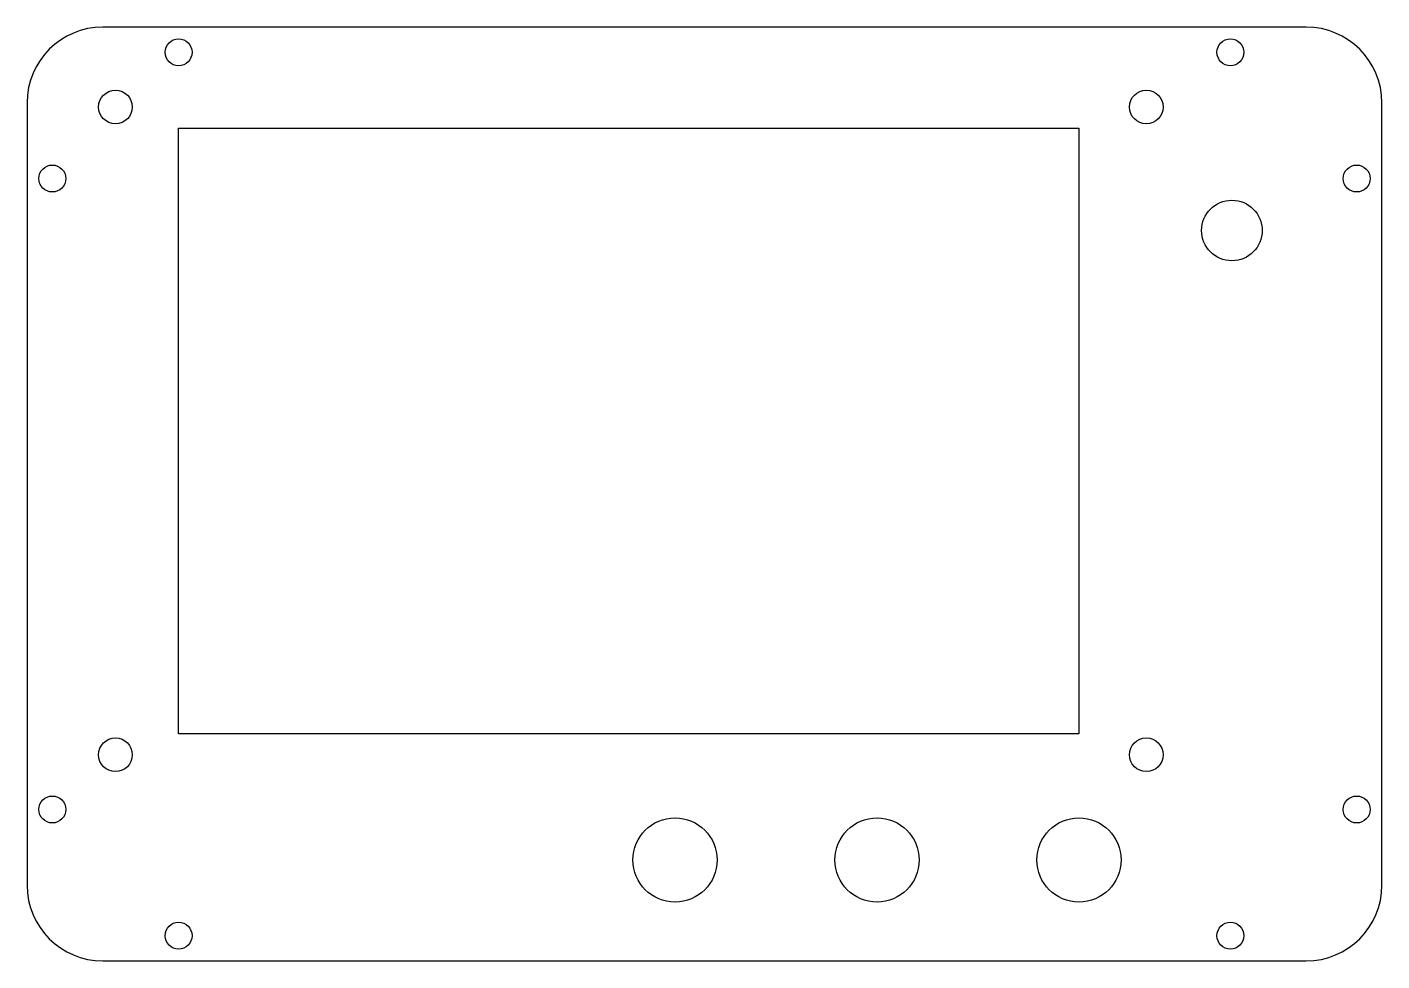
# Model space of a CAD drawing. Header units: millimetres. Extents: x -18 to 143, y 3 to 114.
import ezdxf

# ---------------------------------------------------------------- set-up
doc = ezdxf.new("R2010")
doc.units = ezdxf.units.MM
doc.header["$MEASUREMENT"] = 0
doc.layers.add('CUTOUTS', color=7, linetype='Continuous')
doc.layers.add('PERIMETER', color=7, linetype='Continuous')

msp = doc.modelspace()

# ---------------------------------------------------------------- linework, layer by layer
at = {"linetype": 'Continuous'}
for centre, radius in [((0, 111), 1.6), ((125, 111), 1.6), ((-7.5, 104.5), 2), ((115, 104.5), 2), ((-15, 96), 1.6), ((140, 96), 1.6), ((-7.5, 27.5), 2), ((115, 27.5), 2), ((-15, 21), 1.6), ((140, 21), 1.6), ((0, 6), 1.6), ((125, 6), 1.6)]:
    msp.add_circle(centre, radius, dxfattribs=at)
at = {"layer": 'CUTOUTS'}
for p, q in [((0, 30), (0, 102)), ((0, 102), (107, 102)), ((107, 102), (107, 30)), ((107, 30), (0, 30))]:
    msp.add_line(p, q, dxfattribs=at)
for centre, radius in [((125.175, 89.825), 3.6), ((59, 15), 5), ((83, 15), 5), ((107, 15), 5)]:
    msp.add_circle(centre, radius, dxfattribs=at)
at = {"layer": 'PERIMETER'}
for p, q in [((134, 114), (-9, 114)), ((-18, 105), (-18, 12)), ((143, 12), (143, 105)), ((-9, 3), (134, 3))]:
    msp.add_line(p, q, dxfattribs=at)
for centre, start, end in [((-9, 105), 90, 180), ((134, 105), 360, 90), ((-9, 12), 180, 270), ((134, 12), 270, 0)]:
    msp.add_arc(centre, 9, start, end, dxfattribs=at)

doc.saveas('drawing.dxf')
